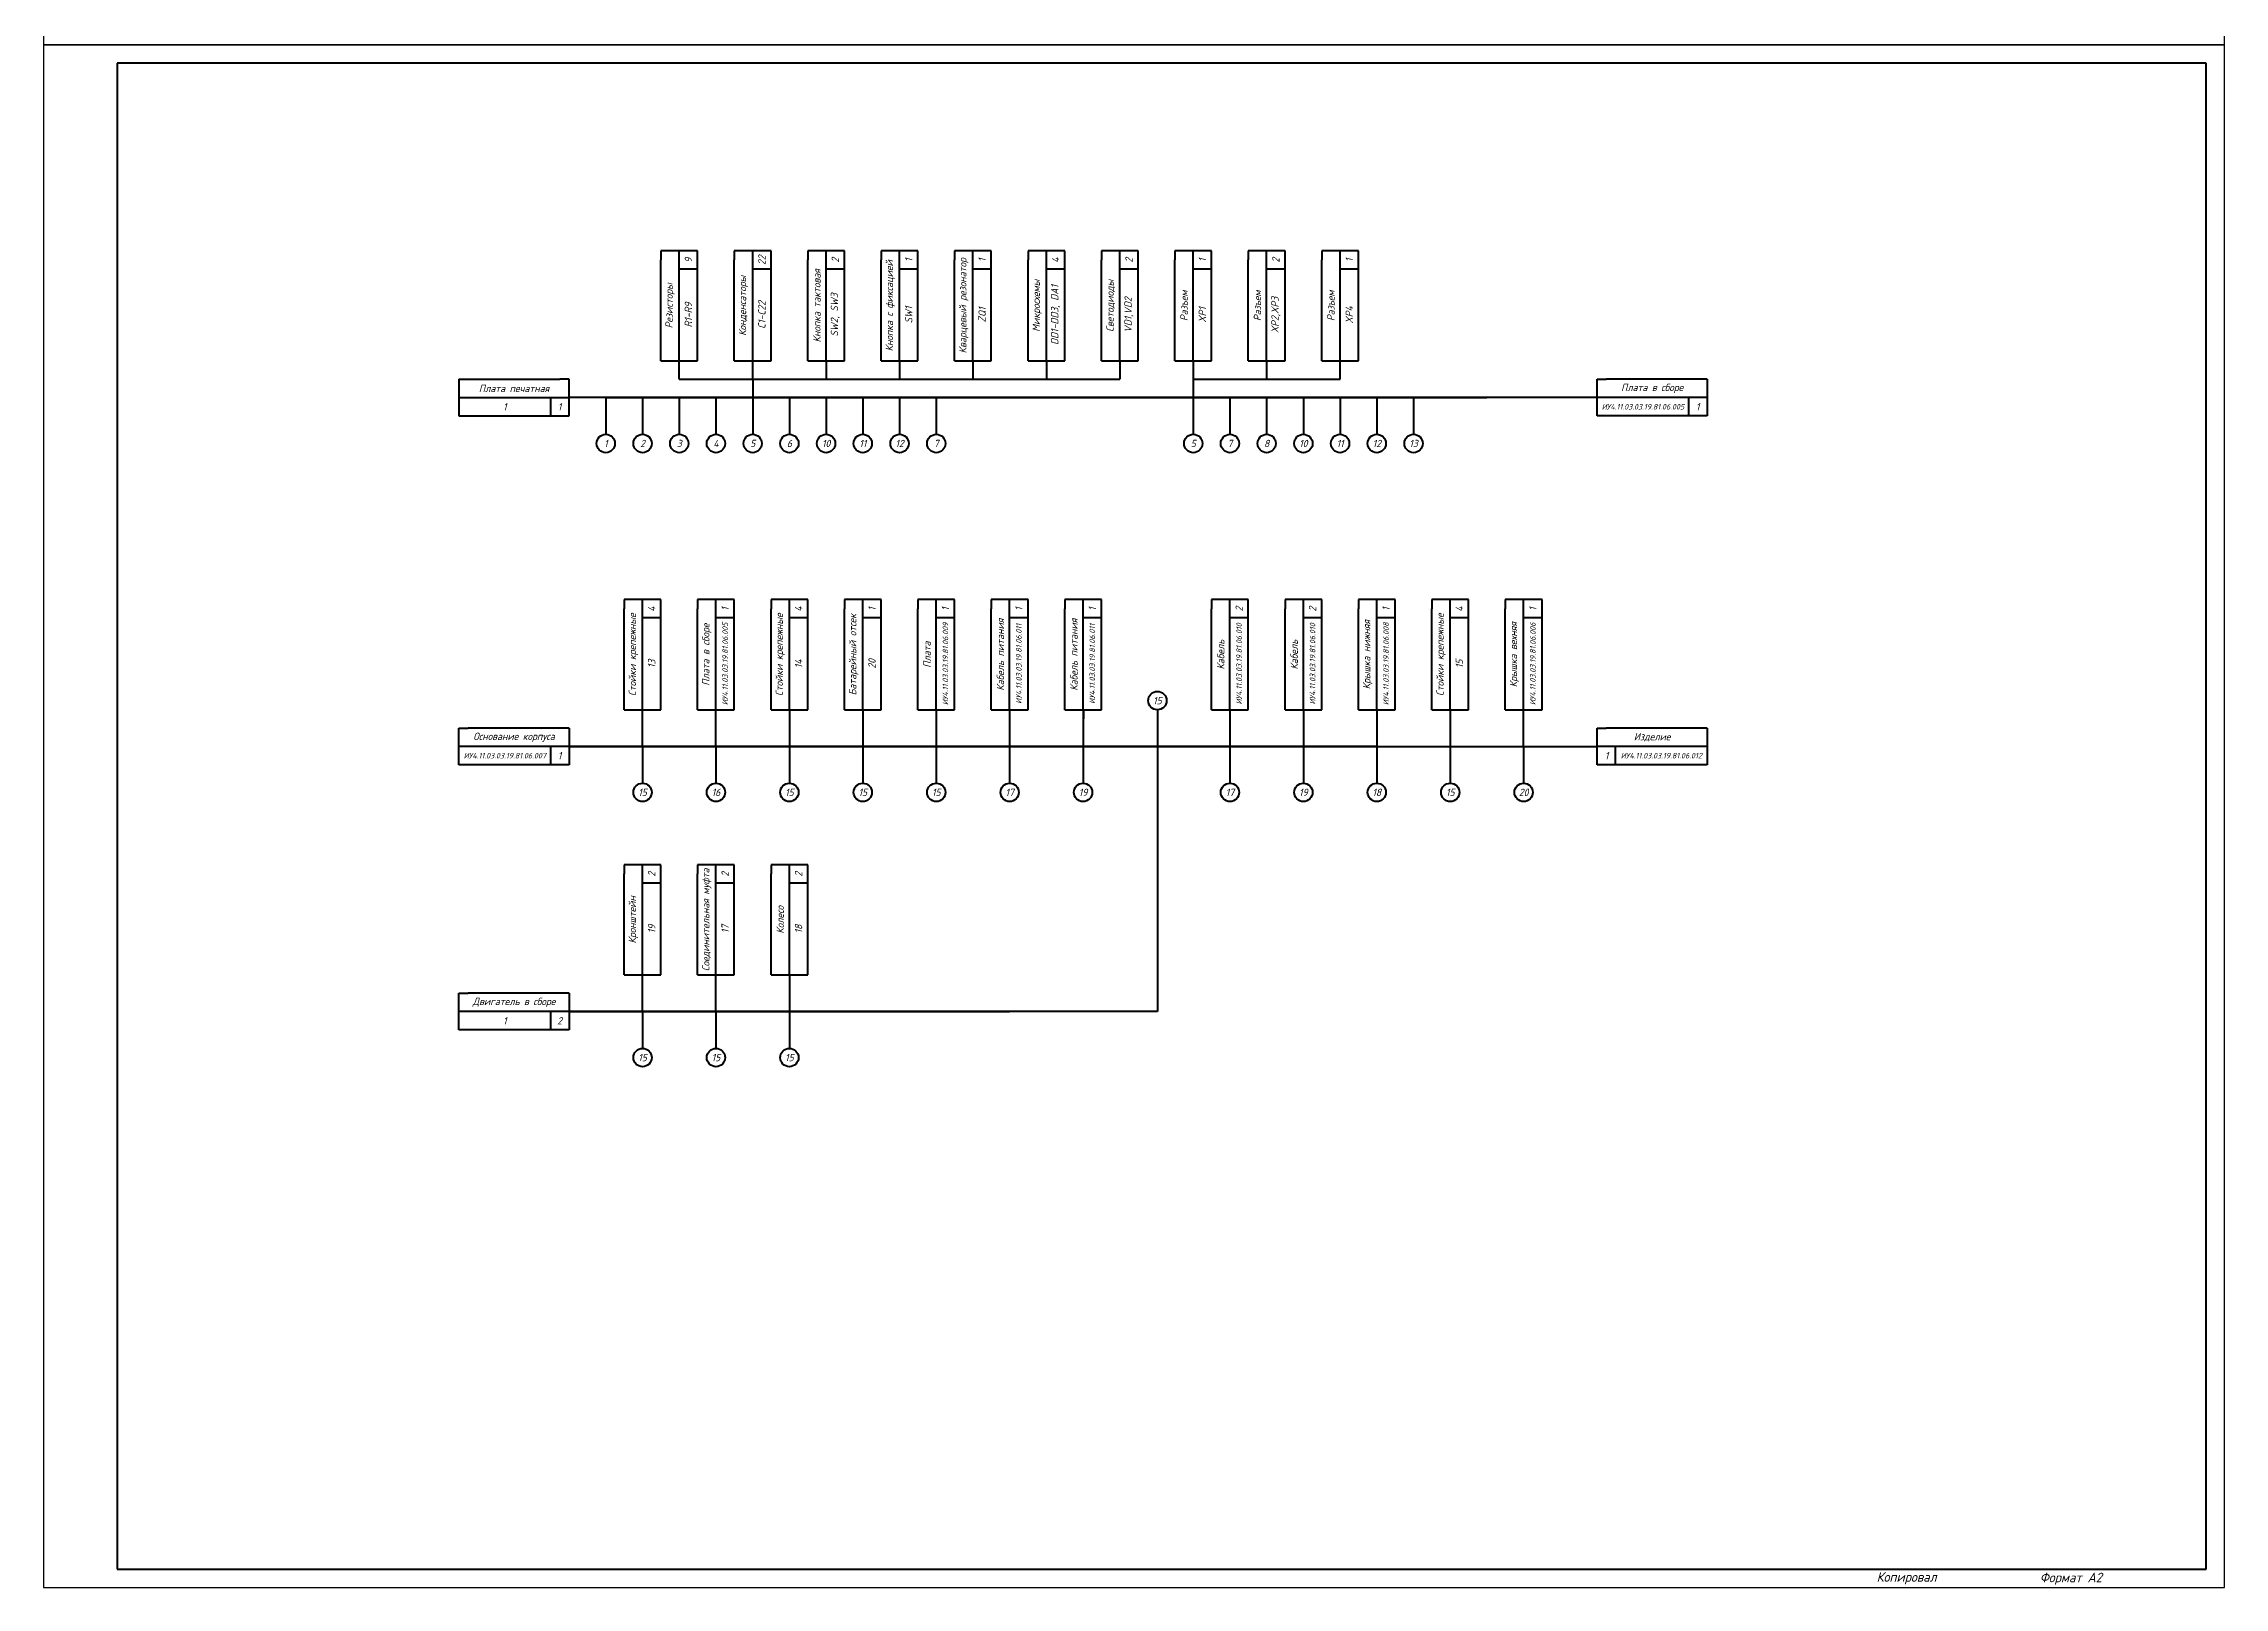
# Model space of a CAD drawing. Header units: inches. Extents: x -14 to 5184, y -66 to 1689.
# Drawn here: x 3977 to 4571, y 415 to 836 of the extents above; entities that cross this region are included whole.
import ezdxf

# ---------------------------------------------------------------- set-up
doc = ezdxf.new("R2010")
doc.units = ezdxf.units.IN
doc.header["$MEASUREMENT"] = 0
for name, color, linetype, lineweight in [('Видимые тонкие (ГОСТ)', 7, 'Continuous', 25), ('Видимый контур (ГОСТ)', 7, 'Continuous', 50), ('Текст', 7, 'Continuous', 15)]:
    doc.layers.add(name, color=color, linetype=linetype, lineweight=lineweight)
doc.styles.get("Standard").update_dxf_attribs({"font": 'gost_b.ttf', "oblique": 15})

msp = doc.modelspace()

# ---------------------------------------------------------------- linework, layer by layer
at = {"lineweight": 40}
for p, q in [((4154.6437, 779.2011), (4144.6437, 779.2011)), ((4144.6437, 779.2011), (4144.6437, 776.7011)), ((4149.6437, 749.2011), (4149.6437, 779.2011)), ((4154.6437, 749.2011), (4154.6437, 779.2011)), ((4174.6437, 779.2011), (4164.6437, 779.2011)), ((4164.6437, 779.2011), (4164.6437, 776.7011)), ((4169.6437, 749.2011), (4169.6437, 779.2011)), ((4174.6437, 749.2011), (4174.6437, 779.2011)), ((4194.6437, 779.2011), (4184.6437, 779.2011)), ((4184.6437, 779.2011), (4184.6437, 776.7011)), ((4189.6437, 749.2011), (4189.6437, 779.2011)), ((4194.6437, 749.2011), (4194.6437, 779.2011)), ((4214.6437, 779.2011), (4204.6437, 779.2011)), ((4204.6437, 779.2011), (4204.6437, 776.7011)), ((4209.6437, 749.2011), (4209.6437, 779.2011)), ((4214.6437, 749.2011), (4214.6437, 779.2011)), ((4234.6437, 779.2011), (4224.6437, 779.2011)), ((4224.6437, 779.2011), (4224.6437, 776.7011)), ((4229.6437, 749.2011), (4229.6437, 779.2011)), ((4234.6437, 749.2011), (4234.6437, 779.2011)), ((4254.6437, 779.2011), (4244.6437, 779.2011)), ((4244.6437, 779.2011), (4244.6437, 776.7011)), ((4249.6437, 749.2011), (4249.6437, 779.2011)), ((4254.6437, 749.2011), (4254.6437, 779.2011)), ((4274.6437, 779.2011), (4264.6437, 779.2011)), ((4264.6437, 779.2011), (4264.6437, 776.7011)), ((4269.6437, 749.2011), (4269.6437, 779.2011)), ((4274.6437, 749.2011), (4274.6437, 779.2011)), ((4294.6437, 779.2011), (4284.6437, 779.2011)), ((4284.6437, 779.2011), (4284.6437, 776.7011)), ((4289.6437, 749.2011), (4289.6437, 779.2011)), ((4294.6437, 749.2011), (4294.6437, 779.2011)), ((4314.6437, 779.2011), (4304.6437, 779.2011)), ((4304.6437, 779.2011), (4304.6437, 776.7011)), ((4309.6437, 749.2011), (4309.6437, 779.2011)), ((4314.6437, 749.2011), (4314.6437, 779.2011)), ((4334.6437, 779.2011), (4324.6437, 779.2011)), ((4324.6437, 779.2011), (4324.6437, 776.7011)), ((4329.6437, 749.2011), (4329.6437, 779.2011)), ((4334.6437, 749.2011), (4334.6437, 779.2011)), ((4144.6437, 749.2011), (4144.6437, 776.7011)), ((4154.6437, 774.2011), (4149.6437, 774.2011)), ((4154.6437, 749.2011), (4154.6437, 776.7011)), ((4164.6437, 749.2011), (4164.6437, 776.7011)), ((4174.6437, 774.2011), (4169.6437, 774.2011)), ((4174.6437, 749.2011), (4174.6437, 776.7011)), ((4184.6437, 749.2011), (4184.6437, 776.7011)), ((4194.6437, 774.2011), (4189.6437, 774.2011)), ((4194.6437, 749.2011), (4194.6437, 776.7011)), ((4204.6437, 749.2011), (4204.6437, 776.7011)), ((4214.6437, 774.2011), (4209.6437, 774.2011)), ((4214.6437, 749.2011), (4214.6437, 776.7011)), ((4224.6437, 749.2011), (4224.6437, 776.7011)), ((4234.6437, 774.2011), (4229.6437, 774.2011)), ((4234.6437, 749.2011), (4234.6437, 776.7011)), ((4244.6437, 749.2011), (4244.6437, 776.7011)), ((4254.6437, 774.2011), (4249.6437, 774.2011)), ((4254.6437, 749.2011), (4254.6437, 776.7011)), ((4264.6437, 749.2011), (4264.6437, 776.7011)), ((4274.6437, 774.2011), (4269.6437, 774.2011)), ((4274.6437, 749.2011), (4274.6437, 776.7011)), ((4284.6437, 749.2011), (4284.6437, 776.7011)), ((4294.6437, 774.2011), (4289.6437, 774.2011)), ((4294.6437, 749.2011), (4294.6437, 776.7011)), ((4304.6437, 749.2011), (4304.6437, 776.7011)), ((4314.6437, 774.2011), (4309.6437, 774.2011)), ((4314.6437, 749.2011), (4314.6437, 776.7011)), ((4324.6437, 749.2011), (4324.6437, 776.7011)), ((4334.6437, 774.2011), (4329.6437, 774.2011)), ((4334.6437, 749.2011), (4334.6437, 776.7011)), ((4144.6437, 749.2011), (4149.6437, 749.2011)), ((4149.6437, 749.2011), (4154.6437, 749.2011)), ((4149.6437, 744.2011), (4149.6437, 749.2011)), ((4164.6437, 749.2011), (4169.6437, 749.2011)), ((4169.6437, 749.2011), (4174.6437, 749.2011)), ((4169.6437, 744.2011), (4169.6437, 749.2011)), ((4184.6437, 749.2011), (4189.6437, 749.2011)), ((4189.6437, 749.2011), (4194.6437, 749.2011)), ((4189.6437, 749.2011), (4189.6437, 744.2011)), ((4204.6437, 749.2011), (4209.6437, 749.2011)), ((4209.6437, 749.2011), (4214.6437, 749.2011)), ((4209.6437, 749.2011), (4209.6437, 744.2011)), ((4224.6437, 749.2011), (4229.6437, 749.2011)), ((4229.6437, 749.2011), (4234.6437, 749.2011)), ((4229.6437, 749.2011), (4229.6437, 744.2011)), ((4244.6437, 749.2011), (4249.6437, 749.2011)), ((4249.6437, 749.2011), (4254.6437, 749.2011)), ((4249.6437, 749.2011), (4249.6437, 744.2011)), ((4264.6437, 749.2011), (4269.6437, 749.2011)), ((4269.6437, 749.2011), (4274.6437, 749.2011)), ((4269.6437, 749.2011), (4269.6437, 744.2011)), ((4284.6437, 749.2011), (4289.6437, 749.2011)), ((4289.6437, 749.2011), (4294.6437, 749.2011)), ((4289.6437, 749.2011), (4289.6437, 744.2011)), ((4304.6437, 749.2011), (4309.6437, 749.2011)), ((4309.6437, 749.2011), (4314.6437, 749.2011)), ((4309.6437, 749.2011), (4309.6437, 744.2011)), ((4324.6437, 749.2011), (4329.6437, 749.2011)), ((4329.6437, 749.2011), (4334.6437, 749.2011)), ((4329.6437, 744.2011), (4329.6437, 749.2011)), ((4089.6437, 744.2011), (4089.6437, 739.2011)), ((4089.6437, 744.2011), (4117.1437, 744.2011)), ((4119.6437, 744.2011), (4117.1437, 744.2011)), ((4119.6437, 734.2011), (4119.6437, 744.2011)), ((4149.6437, 744.2011), (4269.6437, 744.2011)), ((4169.6437, 744.2011), (4169.6437, 729.2011)), ((4289.6437, 744.2011), (4329.6437, 744.2011)), ((4289.6437, 744.2011), (4289.6437, 739.2011)), ((4399.6437, 734.2011), (4399.6437, 744.2011)), ((4399.6437, 744.2011), (4402.1437, 744.2011)), ((4429.6437, 744.2011), (4402.1437, 744.2011)), ((4429.6437, 744.2011), (4429.6437, 739.2011)), ((4089.6437, 739.2011), (4089.6437, 734.2011)), ((4089.6437, 739.2011), (4119.6437, 739.2011)), ((4114.6437, 734.2011), (4114.6437, 739.2011)), ((4129.6437, 739.2011), (4119.6437, 739.2011)), ((4129.6437, 739.2011), (4369.6437, 739.2011)), ((4399.6437, 739.2011), (4129.6437, 739.2011)), ((4129.6437, 739.2011), (4129.6437, 729.2011)), ((4139.6437, 739.2011), (4139.6437, 729.2011)), ((4149.6437, 739.2011), (4149.6437, 729.2011)), ((4159.6437, 739.2011), (4159.6437, 729.2011)), ((4179.6437, 739.2011), (4179.6437, 729.2011)), ((4189.6437, 739.2011), (4189.6437, 729.2011)), ((4199.6437, 739.2011), (4199.6437, 729.2011)), ((4209.6437, 739.2011), (4209.6437, 729.2011)), ((4219.6437, 739.2011), (4219.6437, 729.2011)), ((4289.6437, 739.2011), (4289.6437, 729.2011)), ((4299.6437, 739.2011), (4299.6437, 729.2011)), ((4309.6437, 739.2011), (4309.6437, 729.2011)), ((4319.6437, 739.2011), (4319.6437, 729.2011)), ((4329.6437, 739.2011), (4329.6437, 729.2011)), ((4339.6437, 739.2011), (4339.6437, 729.2011)), ((4349.6437, 739.2011), (4349.6437, 729.2011)), ((4429.6437, 739.2011), (4399.6437, 739.2011)), ((4424.6437, 734.2011), (4424.6437, 739.2011)), ((4429.6437, 739.2011), (4429.6437, 734.2011)), ((4089.6437, 734.2011), (4117.1437, 734.2011)), ((4089.6437, 734.2011), (4119.6437, 734.2011)), ((4129.6437, 731.7011), (4129.6437, 729.2011)), ((4139.6437, 731.7011), (4139.6437, 729.2011)), ((4149.6437, 731.7011), (4149.6437, 729.2011)), ((4159.6437, 731.7011), (4159.6437, 729.2011)), ((4169.6437, 731.7011), (4169.6437, 729.2011)), ((4179.6437, 731.7011), (4179.6437, 729.2011)), ((4189.6437, 731.7011), (4189.6437, 729.2011)), ((4199.6437, 731.7011), (4199.6437, 729.2011)), ((4209.6437, 731.7011), (4209.6437, 729.2011)), ((4219.6437, 731.7011), (4219.6437, 729.2011)), ((4289.6437, 731.7011), (4289.6437, 729.2011)), ((4299.6437, 731.7011), (4299.6437, 729.2011)), ((4309.6437, 731.7011), (4309.6437, 729.2011)), ((4319.6437, 731.7011), (4319.6437, 729.2011)), ((4329.6437, 731.7011), (4329.6437, 729.2011)), ((4339.6437, 731.7011), (4339.6437, 729.2011)), ((4349.6437, 731.7011), (4349.6437, 729.2011)), ((4429.6437, 734.2011), (4399.6437, 734.2011)), ((4429.6437, 734.2011), (4402.1437, 734.2011)), ((4144.6437, 684.2011), (4134.6437, 684.2011)), ((4134.6437, 684.2011), (4134.6437, 681.7011)), ((4139.6437, 654.2011), (4139.6437, 684.2011)), ((4144.6437, 654.2011), (4144.6437, 684.2011)), ((4164.6437, 684.2011), (4154.6437, 684.2011)), ((4154.6437, 684.2011), (4154.6437, 681.7011)), ((4159.6437, 654.2011), (4159.6437, 684.2011)), ((4164.6437, 654.2011), (4164.6437, 684.2011)), ((4184.6437, 684.2011), (4174.6437, 684.2011)), ((4174.6437, 684.2011), (4174.6437, 681.7011)), ((4179.6437, 654.2011), (4179.6437, 684.2011)), ((4184.6437, 654.2011), (4184.6437, 684.2011)), ((4204.6437, 684.2011), (4194.6437, 684.2011)), ((4194.6437, 684.2011), (4194.6437, 681.7011)), ((4199.6437, 654.2011), (4199.6437, 684.2011)), ((4204.6437, 654.2011), (4204.6437, 684.2011)), ((4224.6437, 684.2011), (4214.6437, 684.2011)), ((4214.6437, 684.2011), (4214.6437, 681.7011)), ((4219.6437, 654.2011), (4219.6437, 684.2011)), ((4224.6437, 654.2011), (4224.6437, 684.2011)), ((4244.6437, 684.2011), (4234.6437, 684.2011)), ((4234.6437, 684.2011), (4234.6437, 681.7011)), ((4239.6437, 654.2011), (4239.6437, 684.2011)), ((4244.6437, 654.2011), (4244.6437, 684.2011)), ((4264.6437, 684.2011), (4254.6437, 684.2011)), ((4254.6437, 684.2011), (4254.6437, 681.7011)), ((4259.6437, 654.2011), (4259.6437, 684.2011)), ((4264.6437, 654.2011), (4264.6437, 684.2011)), ((4304.6437, 684.2011), (4294.6437, 684.2011)), ((4294.6437, 684.2011), (4294.6437, 681.7011)), ((4299.6437, 654.2011), (4299.6437, 684.2011)), ((4304.6437, 654.2011), (4304.6437, 684.2011)), ((4324.6437, 684.2011), (4314.6437, 684.2011)), ((4314.6437, 684.2011), (4314.6437, 681.7011)), ((4319.6437, 654.2011), (4319.6437, 684.2011)), ((4324.6437, 654.2011), (4324.6437, 684.2011)), ((4344.6437, 684.2011), (4334.6437, 684.2011)), ((4334.6437, 684.2011), (4334.6437, 681.7011)), ((4339.6437, 654.2011), (4339.6437, 684.2011)), ((4344.6437, 654.2011), (4344.6437, 684.2011)), ((4364.6437, 684.2011), (4354.6437, 684.2011)), ((4354.6437, 684.2011), (4354.6437, 681.7011)), ((4359.6437, 654.2011), (4359.6437, 684.2011)), ((4364.6437, 654.2011), (4364.6437, 684.2011)), ((4384.6437, 684.2011), (4374.6437, 684.2011)), ((4374.6437, 684.2011), (4374.6437, 681.7011)), ((4379.6437, 654.2011), (4379.6437, 684.2011)), ((4384.6437, 654.2011), (4384.6437, 684.2011)), ((4134.6437, 654.2011), (4134.6437, 681.7011)), ((4144.6437, 679.2011), (4139.6437, 679.2011)), ((4144.6437, 654.2011), (4144.6437, 681.7011)), ((4154.6437, 654.2011), (4154.6437, 681.7011)), ((4164.6437, 679.2011), (4159.6437, 679.2011)), ((4164.6437, 654.2011), (4164.6437, 681.7011)), ((4174.6437, 654.2011), (4174.6437, 681.7011)), ((4184.6437, 679.2011), (4179.6437, 679.2011)), ((4184.6437, 654.2011), (4184.6437, 681.7011)), ((4194.6437, 654.2011), (4194.6437, 681.7011)), ((4204.6437, 679.2011), (4199.6437, 679.2011)), ((4204.6437, 654.2011), (4204.6437, 681.7011)), ((4214.6437, 654.2011), (4214.6437, 681.7011)), ((4224.6437, 679.2011), (4219.6437, 679.2011)), ((4224.6437, 654.2011), (4224.6437, 681.7011)), ((4234.6437, 654.2011), (4234.6437, 681.7011)), ((4244.6437, 679.2011), (4239.6437, 679.2011)), ((4244.6437, 654.2011), (4244.6437, 681.7011)), ((4254.6437, 654.2011), (4254.6437, 681.7011)), ((4264.6437, 679.2011), (4259.6437, 679.2011)), ((4264.6437, 654.2011), (4264.6437, 681.7011)), ((4294.6437, 654.2011), (4294.6437, 681.7011)), ((4304.6437, 679.2011), (4299.6437, 679.2011)), ((4304.6437, 654.2011), (4304.6437, 681.7011)), ((4314.6437, 654.2011), (4314.6437, 681.7011)), ((4324.6437, 679.2011), (4319.6437, 679.2011)), ((4324.6437, 654.2011), (4324.6437, 681.7011)), ((4334.6437, 654.2011), (4334.6437, 681.7011)), ((4344.6437, 679.2011), (4339.6437, 679.2011)), ((4344.6437, 654.2011), (4344.6437, 681.7011)), ((4354.6437, 654.2011), (4354.6437, 681.7011)), ((4364.6437, 679.2011), (4359.6437, 679.2011)), ((4364.6437, 654.2011), (4364.6437, 681.7011)), ((4374.6437, 654.2011), (4374.6437, 681.7011)), ((4384.6437, 679.2011), (4379.6437, 679.2011)), ((4384.6437, 654.2011), (4384.6437, 681.7011)), ((4134.6437, 654.2011), (4139.6437, 654.2011)), ((4139.6437, 654.2011), (4144.6437, 654.2011)), ((4139.6437, 644.2011), (4139.6437, 654.2011)), ((4154.6437, 654.2011), (4159.6437, 654.2011)), ((4159.6437, 654.2011), (4164.6437, 654.2011)), ((4159.6437, 644.2011), (4159.6437, 654.2011)), ((4174.6437, 654.2011), (4179.6437, 654.2011)), ((4179.6437, 654.2011), (4184.6437, 654.2011)), ((4179.6437, 654.2011), (4179.6437, 649.2011)), ((4194.6437, 654.2011), (4199.6437, 654.2011)), ((4199.6437, 654.2011), (4204.6437, 654.2011)), ((4199.6437, 654.2011), (4199.6437, 644.2011)), ((4214.6437, 654.2011), (4219.6437, 654.2011)), ((4219.6437, 654.2011), (4224.6437, 654.2011)), ((4219.6437, 654.2011), (4219.6437, 644.2011)), ((4234.6437, 654.2011), (4239.6437, 654.2011)), ((4239.6437, 654.2011), (4244.6437, 654.2011)), ((4239.6437, 654.2011), (4239.6437, 644.2011)), ((4254.6437, 654.2011), (4259.6437, 654.2011)), ((4259.6437, 654.2011), (4264.6437, 654.2011)), ((4259.6437, 654.2011), (4259.6437, 644.2011)), ((4259.8838, 651.7011), (4259.8838, 654.2011)), ((4279.8838, 654.2011), (4279.8838, 572.0045)), ((4294.6437, 654.2011), (4299.6437, 654.2011)), ((4299.6437, 654.2011), (4304.6437, 654.2011)), ((4299.6437, 654.2011), (4299.6437, 644.2011)), ((4314.6437, 654.2011), (4319.6437, 654.2011)), ((4319.6437, 654.2011), (4324.6437, 654.2011)), ((4319.6437, 654.2011), (4319.6437, 644.2011)), ((4334.6437, 654.2011), (4339.6437, 654.2011)), ((4339.6437, 654.2011), (4344.6437, 654.2011)), ((4339.6437, 654.2011), (4339.6437, 649.2011)), ((4354.6437, 654.2011), (4359.6437, 654.2011)), ((4359.6437, 654.2011), (4364.6437, 654.2011)), ((4359.6437, 654.2011), (4359.6437, 644.2011)), ((4374.6437, 654.2011), (4379.6437, 654.2011)), ((4379.6437, 654.2011), (4384.6437, 654.2011)), ((4379.6437, 644.2011), (4379.6437, 654.2011)), ((4089.6437, 639.2011), (4089.6437, 649.2011)), ((4089.6437, 649.2011), (4092.1437, 649.2011)), ((4119.6437, 649.2011), (4092.1437, 649.2011)), ((4119.6437, 649.2011), (4119.6437, 644.2011)), ((4179.6437, 649.2011), (4179.6437, 634.2011)), ((4339.6437, 649.2011), (4339.6437, 644.2011)), ((4399.6437, 639.2011), (4399.6437, 649.2011)), ((4399.6437, 649.2011), (4402.1437, 649.2011)), ((4429.6437, 649.2011), (4402.1437, 649.2011)), ((4429.6437, 649.2011), (4429.6437, 644.2011)), ((4119.6437, 644.2011), (4089.6437, 644.2011)), ((4114.6437, 639.2011), (4114.6437, 644.2011)), ((4119.6437, 644.2011), (4399.6437, 644.2011)), ((4339.6437, 644.2011), (4119.6437, 644.2011)), ((4119.6437, 644.2011), (4119.6437, 639.2011)), ((4139.6437, 644.2011), (4139.6437, 636.7011)), ((4139.6437, 644.2011), (4139.6437, 634.2011)), ((4159.6437, 644.2011), (4159.6437, 634.2011)), ((4199.6437, 644.2011), (4199.6437, 634.2011)), ((4219.6437, 644.2011), (4219.6437, 634.2011)), ((4239.6437, 644.2011), (4239.6437, 634.2011)), ((4259.6437, 644.2011), (4259.6437, 634.2011)), ((4299.6437, 644.2011), (4299.6437, 634.2011)), ((4319.6437, 644.2011), (4319.6437, 634.2011)), ((4339.6437, 644.2011), (4339.6437, 636.7011)), ((4339.6437, 644.2011), (4339.6437, 634.2011)), ((4359.6437, 644.2011), (4359.6437, 634.2011)), ((4379.6437, 644.2011), (4379.6437, 634.2011)), ((4429.6437, 644.2011), (4399.6437, 644.2011)), ((4404.6437, 639.2011), (4404.6437, 644.2011)), ((4429.6437, 644.2011), (4429.6437, 639.2011)), ((4119.6437, 639.2011), (4089.6437, 639.2011)), ((4119.6437, 639.2011), (4092.1437, 639.2011)), ((4139.6437, 636.7011), (4139.6437, 634.2011)), ((4159.6437, 636.7011), (4159.6437, 634.2011)), ((4179.6437, 636.7011), (4179.6437, 634.2011)), ((4199.6437, 636.7011), (4199.6437, 634.2011)), ((4219.6437, 636.7011), (4219.6437, 634.2011)), ((4239.6437, 636.7011), (4239.6437, 634.2011)), ((4259.6437, 636.7011), (4259.6437, 634.2011)), ((4299.6437, 636.7011), (4299.6437, 634.2011)), ((4319.6437, 636.7011), (4319.6437, 634.2011)), ((4339.6437, 636.7011), (4339.6437, 634.2011)), ((4359.6437, 636.7011), (4359.6437, 634.2011)), ((4379.6437, 636.7011), (4379.6437, 634.2011)), ((4429.6437, 639.2011), (4399.6437, 639.2011)), ((4429.6437, 639.2011), (4402.1437, 639.2011)), ((4144.6437, 612.0045), (4134.6437, 612.0045)), ((4134.6437, 612.0045), (4134.6437, 609.5045)), ((4139.6437, 582.0045), (4139.6437, 612.0045)), ((4144.6437, 582.0045), (4144.6437, 612.0045)), ((4164.6437, 612.0045), (4154.6437, 612.0045)), ((4154.6437, 612.0045), (4154.6437, 609.5045)), ((4159.6437, 582.0045), (4159.6437, 612.0045)), ((4164.6437, 582.0045), (4164.6437, 612.0045)), ((4184.6437, 612.0045), (4174.6437, 612.0045)), ((4174.6437, 612.0045), (4174.6437, 609.5045)), ((4179.6437, 582.0045), (4179.6437, 612.0045)), ((4184.6437, 582.0045), (4184.6437, 612.0045)), ((4134.6437, 582.0045), (4134.6437, 609.5045)), ((4144.6437, 607.0045), (4139.6437, 607.0045)), ((4144.6437, 582.0045), (4144.6437, 609.5045)), ((4154.6437, 582.0045), (4154.6437, 609.5045)), ((4164.6437, 607.0045), (4159.6437, 607.0045)), ((4164.6437, 582.0045), (4164.6437, 609.5045)), ((4174.6437, 582.0045), (4174.6437, 609.5045)), ((4184.6437, 607.0045), (4179.6437, 607.0045)), ((4184.6437, 582.0045), (4184.6437, 609.5045)), ((4089.6437, 567.0045), (4089.6437, 577.0045)), ((4089.6437, 577.0045), (4092.1437, 577.0045)), ((4119.6437, 577.0045), (4092.1437, 577.0045)), ((4119.6437, 577.0045), (4119.6437, 572.0045)), ((4134.6437, 582.0045), (4139.6437, 582.0045)), ((4139.6437, 582.0045), (4144.6437, 582.0045)), ((4139.6437, 572.0045), (4139.6437, 582.0045)), ((4154.6437, 582.0045), (4159.6437, 582.0045)), ((4159.6437, 582.0045), (4164.6437, 582.0045)), ((4159.6437, 572.0045), (4159.6437, 582.0045)), ((4174.6437, 582.0045), (4179.6437, 582.0045)), ((4179.6437, 582.0045), (4184.6437, 582.0045)), ((4179.6437, 582.0045), (4179.6437, 572.0045)), ((4119.6437, 572.0045), (4089.6437, 572.0045)), ((4114.6437, 567.0045), (4114.6437, 572.0045)), ((4119.6437, 572.0045), (4239.6437, 572.0045)), ((4279.8838, 572.0045), (4119.6437, 572.0045)), ((4119.6437, 572.0045), (4119.6437, 567.0045)), ((4139.6437, 572.0045), (4139.6437, 564.5045)), ((4139.6437, 572.0045), (4139.6437, 562.0045)), ((4159.6437, 572.0045), (4159.6437, 562.0045)), ((4179.6437, 572.0045), (4179.6437, 562.0045)), ((4119.6437, 567.0045), (4089.6437, 567.0045)), ((4119.6437, 567.0045), (4092.1437, 567.0045)), ((4139.6437, 564.5045), (4139.6437, 562.0045)), ((4159.6437, 564.5045), (4159.6437, 562.0045)), ((4179.6437, 564.5045), (4179.6437, 562.0045))]:
    msp.add_line(p, q, dxfattribs=at)
for centre in [(4129.6437, 726.7011), (4129.6437, 726.7011), (4139.6437, 726.7011), (4139.6437, 726.7011), (4149.6437, 726.7011), (4149.6437, 726.7011), (4159.6437, 726.7011), (4159.6437, 726.7011), (4169.6437, 726.7011), (4169.6437, 726.7011), (4179.6437, 726.7011), (4179.6437, 726.7011), (4189.6437, 726.7011), (4189.6437, 726.7011), (4199.6437, 726.7011), (4199.6437, 726.7011), (4209.6437, 726.7011), (4209.6437, 726.7011), (4219.6437, 726.7011), (4219.6437, 726.7011), (4289.6437, 726.7011), (4289.6437, 726.7011), (4299.6437, 726.7011), (4299.6437, 726.7011), (4309.6437, 726.7011), (4309.6437, 726.7011), (4319.6437, 726.7011), (4319.6437, 726.7011), (4329.6437, 726.7011), (4329.6437, 726.7011), (4339.6437, 726.7011), (4339.6437, 726.7011), (4349.6437, 726.7011), (4349.6437, 726.7011), (4279.8838, 656.7011), (4139.6437, 631.7011), (4139.6437, 631.7011), (4159.6437, 631.7011), (4159.6437, 631.7011), (4179.6437, 631.7011), (4179.6437, 631.7011), (4199.6437, 631.7011), (4199.6437, 631.7011), (4219.6437, 631.7011), (4219.6437, 631.7011), (4239.6437, 631.7011), (4239.6437, 631.7011), (4259.6437, 631.7011), (4259.6437, 631.7011), (4299.6437, 631.7011), (4299.6437, 631.7011), (4319.6437, 631.7011), (4319.6437, 631.7011), (4339.6437, 631.7011), (4339.6437, 631.7011), (4359.6437, 631.7011), (4359.6437, 631.7011), (4379.6437, 631.7011), (4379.6437, 631.7011), (4139.6437, 559.5045), (4139.6437, 559.5045), (4159.6437, 559.5045), (4159.6437, 559.5045), (4179.6437, 559.5045), (4179.6437, 559.5045)]:
    msp.add_circle(centre, 2.5, dxfattribs=at)
at = {"layer": 'Видимые тонкие (ГОСТ)', "transparency": 33554684}
for p, q in [((3976.5099, 1255.2356), (3976.5099, 835.2356)), ((4570.5099, 835.2356), (4570.5099, 1255.2356)), ((3976.5099, 835.2356), (4570.5099, 835.2356)), ((3976.5099, 835.2356), (4570.5099, 835.2356)), ((4570.5099, 835.2356), (3976.5099, 835.2356)), ((3976.5099, 835.2356), (3976.5099, 415.2356)), ((4570.5099, 415.2356), (4570.5099, 835.2356)), ((3976.5099, 415.2356), (4570.5099, 415.2356))]:
    msp.add_line(p, q, dxfattribs=at)
at = {"layer": 'Видимый контур (ГОСТ)', "transparency": 33554684}
for p, q in [((4565.5099, 830.2356), (3996.5099, 830.2356)), ((3996.5099, 830.2356), (3996.5099, 420.2356)), ((4565.5099, 420.2356), (4565.5099, 830.2356)), ((3996.5099, 420.2356), (4565.5099, 420.2356))]:
    msp.add_line(p, q, dxfattribs=at)

# ---------------------------------------------------------------- texts
at = {"layer": 'Текст', "rotation": 90}
for s, width, insert, char_height, attachment_point in [('\\pxqc;22', 4.809092, (4172.1437, 774.2011), 2, 4), ('\\pxqc;9', 4.809092, (4152.1437, 774.2011), 2, 4), ('\\pxqc;{\\fGOST type B|b0|i0|c204|p0;Конденсаторы}', 30, (4167.1437, 749.2011), 2, 4), ('\\pxqc;{\\fGOST type B|b0|i0|c204|p0;Кнопка тактовая}', 30, (4187.1437, 749.2011), 2, 4), ('\\pxqc;2', 4.809092, (4192.1437, 774.2011), 2, 4), ('\\pxqc;{\\fGOST type B|b0|i0|c204|p0;Кнопка с фиксацией}', 30, (4207.1437, 749.2011), 2, 4), ('\\pxqc;1', 4.809092, (4212.1437, 774.2011), 2, 4), ('\\pxqc;{\\fGOST type B|b0|i0|c204|p0;Кварцевый резонатор}', 30, (4227.1437, 749.2011), 2, 4), ('\\pxqc;1', 4.809092, (4232.1437, 774.2011), 2, 4), ('\\pxqc;4', 4.809092, (4252.1437, 774.2011), 2, 4), ('\\pxqc;{\\fGOST type B|b0|i0|c204|p0;2}', 4.809092, (4272.1437, 774.2011), 2, 4), ('\\pxqc;1', 4.809092, (4292.1437, 774.2011), 2, 4), ('\\pxqc;2', 4.809092, (4312.1437, 774.2011), 2, 4), ('\\pxqc;1', 4.809092, (4332.1437, 774.2011), 2, 4), ('\\pxqc;{\\fGOST type B|b0|i0|c204|p0;Резисторы}', 30, (4147.1437, 749.2011), 2, 4), ('\\pxqc;SW2, SW3', 25, (4192.1437, 749.2011), 2, 4), ('\\pxqc;{\\fGOST type B|b0|i0|c204|p0;Микросхемы}', 30, (4247.1437, 749.2011), 2, 4), ('\\pxqc;DD1-DD3, DA1', 25, (4252.1437, 749.2011), 2, 4), ('\\pxqc;{\\fGOST type B|b0|i0|c204|p0;Светодиоды}', 30, (4267.1437, 749.2011), 2, 4), ('\\pxqc;VD1,VD2', 25, (4272.1437, 749.2011), 2, 4), ('\\pxqc;{\\fGOST type B|b0|i0|c204|p0;Разъем}', 30, (4287.1437, 749.2011), 2, 4), ('\\pxqc;{\\fGOST type B|b0|i0|c204|p0;Разъем}', 30, (4307.1437, 749.2011), 2, 4), ('\\pxqc;XP2,XP3', 25, (4312.1437, 749.2011), 2, 4), ('\\pxqc;{\\fGOST type B|b0|i0|c204|p0;Разъем}', 30, (4327.1437, 749.2011), 2, 4), ('\\pxqc;R1-R9', 25, (4152.1437, 749.2011), 2, 4), ('\\pxqc;C1-C22', 25, (4172.1437, 749.2011), 2, 4), ('\\pxqc;SW1', 25, (4212.1437, 749.2011), 2, 4), ('\\pxqc;ZQ1', 25, (4232.1437, 749.2011), 2, 4), ('\\pxqc;XP1', 25, (4292.1437, 749.2011), 2, 4), ('\\pxqc;XP4', 25, (4332.1437, 749.2011), 2, 4), ('\\pxqc;{\\fGOST type B|b0|i0|c204|p0;Стойки крепежные}', 30, (4137.1437, 654.2011), 2, 4), ('\\pxqc;{\\fGOST type B|b0|i0|c204|p0;4}', 4.809092, (4142.1437, 679.2011), 2, 4), ('\\pxqc;{\\fGOST type B|b0|i0|c204|p0;Плата в сборе}', 30, (4157.1437, 654.2011), 2, 4), ('\\pxqc;{\\fGOST type B|b0|i0|c204|p0;1}', 4.809092, (4162.1437, 679.2011), 2, 4), ('\\pxqc;{\\fGOST type B|b0|i0|c204|p0;Стойки крепежные}', 30, (4177.1437, 654.2011), 2, 4), ('\\pxqc;{\\fGOST type B|b0|i0|c204|p0;4}', 4.809092, (4182.1437, 679.2011), 2, 4), ('\\pxqc;{\\fGOST type B|b0|i0|c204|p0;Батарейный отсек}', 30, (4197.1437, 654.2011), 2, 4), ('\\pxqc;1', 4.809092, (4202.1437, 679.2011), 2, 4), ('\\pxqc;1', 4.809092, (4222.1437, 679.2011), 2, 4), ('\\pxqc;{\\fGOST type B|b0|i0|c204|p0;Кабель питания}', 30, (4237.1437, 654.2011), 2, 4), ('\\pxqc;1', 4.809092, (4242.1437, 679.2011), 2, 4), ('\\pxqc;{\\fGOST type B|b0|i0|c204|p0;Кабель питания}', 30, (4257.1437, 654.2011), 2, 4), ('\\pxqc;1', 4.809092, (4262.1437, 679.2011), 2, 4), ('\\pxqc;{\\fGOST type B|b0|i0|c204|p0;2}', 4.809092, (4302.1437, 679.2011), 2, 4), ('\\pxqc;{\\fGOST type B|b0|i0|c204|p0;2}', 4.809092, (4322.1437, 679.2011), 2, 4), ('\\pxqc;{\\fGOST type B|b0|i0|c204|p0;Крышка нижняя}', 30, (4337.1437, 654.2011), 2, 4), ('\\pxqc;1', 4.809092, (4342.1437, 679.2011), 2, 4), ('\\pxqc;{\\fGOST type B|b0|i0|c204|p0;Стойки крепежные}', 30, (4357.1437, 654.2011), 2, 4), ('\\pxqc;{\\fGOST type B|b0|i0|c204|p0;4}', 4.809092, (4362.1437, 679.2011), 2, 4), ('\\pxqc;{\\fGOST type B|b0|i0|c204|p0;Крышка вехняя}', 30, (4377.1437, 654.2011), 2, 4), ('\\pxqc;1', 4.809092, (4382.1437, 679.2011), 2, 4), ('\\pxqc;{\\fGOST type B|b0|i0|c204|p0;\\C0;ИУ4.11.03.03.19.81.06.005}', 25, (4162.1437, 679.2011), 1.5, 6), ('\\pxqc;{\\fGOST type B|b0|i0|c204|p0;Плата}', 30, (4217.1437, 654.2011), 2, 4), ('\\pxqc;{\\fGOST type B|b0|i0|c204|p0;\\C0;ИУ4.11.03.03.19.81.06.009}', 25, (4222.1437, 679.2011), 1.5, 6), ('\\pxqc;{\\fGOST type B|b0|i0|c204|p0;\\C0;ИУ4.11.03.03.19.81.06.011}', 25, (4242.1437, 679.2011), 1.5, 6), ('\\pxqc;{\\fGOST type B|b0|i0|c204|p0;\\C0;ИУ4.11.03.03.19.81.06.011}', 25, (4262.1437, 679.2011), 1.5, 6), ('\\pxqc;{\\fGOST type B|b0|i0|c204|p0;Кабель}', 30, (4297.1437, 654.2011), 2, 4), ('\\pxqc;{\\fGOST type B|b0|i0|c204|p0;\\C0;ИУ4.11.03.03.19.81.06.010}', 25, (4302.1437, 679.2011), 1.5, 6), ('\\pxqc;{\\fGOST type B|b0|i0|c204|p0;Кабель}', 30, (4317.1437, 654.2011), 2, 4), ('\\pxqc;{\\fGOST type B|b0|i0|c204|p0;\\C0;ИУ4.11.03.03.19.81.06.010}', 25, (4322.1437, 679.2011), 1.5, 6), ('\\pxqc;{\\fGOST type B|b0|i0|c204|p0;\\C0;ИУ4.11.03.03.19.81.06.008}', 25, (4342.1437, 679.2011), 1.5, 6), ('\\pxqc;{\\fGOST type B|b0|i0|c204|p0;\\C0;ИУ4.11.03.03.19.81.06.006}', 25, (4382.1437, 679.2011), 1.5, 6), ('\\pxqc;{\\fGOST type B|b0|i0|c204|p0;13}', 25, (4142.1437, 654.2011), 2, 4), ('\\pxqc;{\\fGOST type B|b0|i0|c204|p0;14}', 25, (4182.1437, 654.2011), 2, 4), ('\\pxqc;{\\fGOST type B|b0|i0|c204|p0;20}', 25, (4202.1437, 654.2011), 2, 4), ('\\pxqc;{\\fGOST type B|b0|i0|c204|p0;15}', 25, (4362.1437, 654.2011), 2, 4), ('\\pxqc;{\\fGOST type B|b0|i0|c204|p0;2}', 4.809092, (4142.1437, 607.0045), 2, 4), ('\\pxqc;{\\fGOST type B|b0|i0|c204|p0;Соединительная муфта }', 30, (4157.1437, 582.0045), 2, 4), ('\\pxqc;2', 4.809092, (4162.1437, 607.0045), 2, 4), ('\\pxqc;2', 4.809092, (4182.1437, 607.0045), 2, 4), ('\\pxqc;{\\fGOST type B|b0|i0|c204|p0;Кронштейн}', 30, (4137.1437, 582.0045), 2, 4), ('\\pxqc;{\\fGOST type B|b0|i0|c204|p0;Колесо}', 30, (4177.1437, 582.0045), 2, 4), ('\\pxqc;{\\fGOST type B|b0|i0|c204|p0;19}', 25, (4142.1437, 582.0045), 2, 4), ('\\pxqc;{\\fGOST type B|b0|i0|c204|p0;17}', 25, (4162.1437, 582.0045), 2, 4), ('\\pxqc;{\\fGOST type B|b0|i0|c204|p0;18}', 25, (4182.1437, 582.0045), 2, 4)]:
    msp.add_mtext_dynamic_manual_height_columns(s, width=width, gutter_width=1, heights=[0], dxfattribs=dict(at, insert=insert, char_height=char_height, attachment_point=attachment_point))
at = {"layer": 'Текст'}
for s, width, heights, insert, char_height, attachment_point in [('\\pxqc;{\\fGOST type B|b0|i0|c204|p0;Плата печатная}', 30, [0], (4089.6437, 741.7011), 2, 4), ('\\pxqc;{\\fGOST type B|b0|i0|c204|p0;Плата в сборе}', 30, [0], (4429.6437, 741.7011), 2, 6), ('\\pxqc;{\\fGOST type B|b0|i0|c204|p0;1}', 25, [0], (4089.6437, 736.7011), 2, 4), ('\\pxqc;{\\fGOST type B|b0|i0|c204|p0;1}', 4.809092, [0], (4114.6437, 736.7011), 2, 4), ('\\pxqc;{\\fGOST type B|b0|i0|c204|p0;\\C0;ИУ4.11.03.03.19.81.06.005}', 25, [0], (4424.6437, 736.7011), 1.5, 6), ('\\pxqc;{\\fGOST type B|b0|i0|c204|p0;1}', 4.809092, [0], (4424.6437, 736.7011), 2, 4), ('\\pxqc;{\\fGOST type B|b0|i0|c204|p0;1}', 5, [0], (4129.6437, 726.7011), 2, 5), ('\\pxqc;{\\fGOST type B|b0|i0|c204|p0;1}', 5, [0], (4129.6437, 726.7011), 2, 5), ('\\pxqc;{\\fGOST type B|b0|i0|c204|p0;2}', 5, [0], (4139.6437, 726.7011), 2, 5), ('\\pxqc;{\\fGOST type B|b0|i0|c204|p0;3}', 5, [0], (4149.6437, 726.7011), 2, 5), ('\\pxqc;{\\fGOST type B|b0|i0|c204|p0;4}', 5, [0], (4159.6437, 726.7011), 2, 5), ('\\pxqc;{\\fGOST type B|b0|i0|c204|p0;5}', 5, [0], (4169.6437, 726.7011), 2, 5), ('\\pxqc;{\\fGOST type B|b0|i0|c204|p0;6}', 5, [0], (4179.6437, 726.7011), 2, 5), ('\\pxqc;{\\fGOST type B|b0|i0|c204|p0;10}', 5, [0], (4189.6437, 726.7011), 2, 5), ('\\pxqc;{\\fGOST type B|b0|i0|c204|p0;11}', 5, [0], (4199.6437, 726.7011), 2, 5), ('\\pxqc;{\\fGOST type B|b0|i0|c204|p0;12}', 5, [0], (4209.6437, 726.7011), 2, 5), ('\\pxqc;{\\fGOST type B|b0|i0|c204|p0;7}', 5, [0], (4219.6437, 726.7011), 2, 5), ('\\pxqc;{\\fGOST type B|b0|i0|c204|p0;5}', 5, [0], (4289.6437, 726.7011), 2, 5), ('{\\fGOST type B|b0|i0|c204|p0;7}', 5, [0], (4299.6437, 726.7011), 2, 5), ('\\pxqc;{\\fGOST type B|b0|i0|c204|p0;8}', 5, [0], (4309.6437, 726.7011), 2, 5), ('{\\fGOST type B|b0|i0|c204|p0;10}', 5, [0], (4319.6437, 726.7011), 2, 5), ('\\pxqc;{\\fGOST type B|b0|i0|c204|p0;11}', 5, [0], (4329.6437, 726.7011), 2, 5), ('\\pxqc;{\\fGOST type B|b0|i0|c204|p0;12}', 5, [0], (4339.6437, 726.7011), 2, 5), ('\\pxqc;{\\fGOST type B|b0|i0|c204|p0;13}', 5, [0], (4349.6437, 726.7011), 2, 5), ('\\pxqc;{\\fGOST type B|b0|i0|c204|p0;15}', 5, [0], (4279.8838, 656.7011), 2, 5), ('\\pxqc;{\\fGOST type B|b0|i0|c204|p0;Основание корпуса}', 30, [0], (4119.6437, 646.7011), 2, 6), ('\\pxqc;{\\fGOST type B|b0|i0|c204|p0;Изделие}', 30, [0], (4429.6437, 646.7011), 2, 6), ('\\pxqc;{\\fGOST type B|b0|i0|c204|p0;\\C0;ИУ4.11.03.03.19.81.06.007}', 25, [0], (4114.6437, 641.7011), 1.5, 6), ('\\pxqc;{\\fGOST type B|b0|i0|c204|p0;1}', 4.809092, [0], (4114.6437, 641.7011), 2, 4), ('\\pxqc;{\\fGOST type B|b0|i0|c204|p0;1}', 4.809092, [0], (4404.6437, 641.7011), 2, 6), ('\\pxqc;{\\fGOST type B|b0|i0|c204|p0;\\C0;ИУ4.11.03.03.19.81.06.012}', 25, [0], (4429.6437, 641.7011), 1.5, 6), ('\\pxqc;{\\fGOST type B|b0|i0|c204|p0;15}', 5, [0], (4139.6437, 631.7011), 2, 5), ('\\pxqc;{\\fGOST type B|b0|i0|c204|p0;16}', 5, [0], (4159.6437, 631.7011), 2, 5), ('\\pxqc;{\\fGOST type B|b0|i0|c204|p0;15}', 5, [0], (4179.6437, 631.7011), 2, 5), ('\\pxqc;{\\fGOST type B|b0|i0|c204|p0;15}', 5, [2.0085], (4199.6437, 631.7011), 2, 5), ('\\pxqc;{\\fGOST type B|b0|i0|c204|p0;15}', 5, [0], (4219.6437, 631.7011), 2, 5), ('\\pxqc;{\\fGOST type B|b0|i0|c204|p0;17}', 5.154847, [2.0085], (4239.6437, 631.7011), 2, 5), ('\\pxqc;{\\fGOST type B|b0|i0|c204|p0;19}', 5.154847, [2.0085], (4259.6437, 631.7011), 2, 5), ('\\pxqc;{\\fGOST type B|b0|i0|c204|p0;17}', 5, [0], (4299.6437, 631.7011), 2, 5), ('\\pxqc;{\\fGOST type B|b0|i0|c204|p0;19}', 5, [0], (4319.6437, 631.7011), 2, 5), ('\\pxqc;{\\fGOST type B|b0|i0|c204|p0;18}', 5, [0], (4339.6437, 631.7011), 2, 5), ('\\pxqc;{\\fGOST type B|b0|i0|c204|p0;15}', 5, [0], (4359.6437, 631.7011), 2, 5), ('\\pxqc;{\\fGOST type B|b0|i0|c204|p0;20}', 5, [0], (4379.6437, 631.7011), 2, 5), ('\\pxqc;{\\fGOST type B|b0|i0|c204|p0;Двигатель в сборе}', 30, [0], (4119.6437, 574.5045), 2, 6), ('\\pxqc;{\\fGOST type B|b0|i0|c204|p0;1}', 25, [0], (4114.6437, 569.5045), 2, 6), ('\\pxqc;{\\fGOST type B|b0|i0|c204|p0;2}', 4.809092, [0], (4114.6437, 569.5045), 2, 4), ('\\pxqc;{\\fGOST type B|b0|i0|c204|p0;15}', 5, [0], (4139.6437, 559.5045), 2, 5), ('\\pxqc;{\\fGOST type B|b0|i0|c204|p0;15}', 5, [0], (4159.6437, 559.5045), 2, 5), ('\\pxqc;{\\fGOST type B|b0|i0|c204|p0;15}', 5, [0], (4179.6437, 559.5045), 2, 5)]:
    msp.add_mtext_dynamic_manual_height_columns(s, width=width, gutter_width=1, heights=heights, dxfattribs=dict(at, insert=insert, char_height=char_height, attachment_point=attachment_point))
at = {"layer": 'Текст', "color": 0, "transparency": 33554684, "char_height": 2.6, "attachment_point": 1}
for s, width, insert in [('{\\fGOST type B|b0|i0|c204|p0;Копировал}', 17, (4475.7812, 419.3609)), ('{\\fGOST type B|b0|i0|c204|p0;Формат А2}', 20, (4520.2308, 419.2287))]:
    msp.add_mtext_dynamic_manual_height_columns(s, width=width, gutter_width=17.5, heights=[0], dxfattribs=dict(at, insert=insert))

doc.saveas('drawing.dxf')
